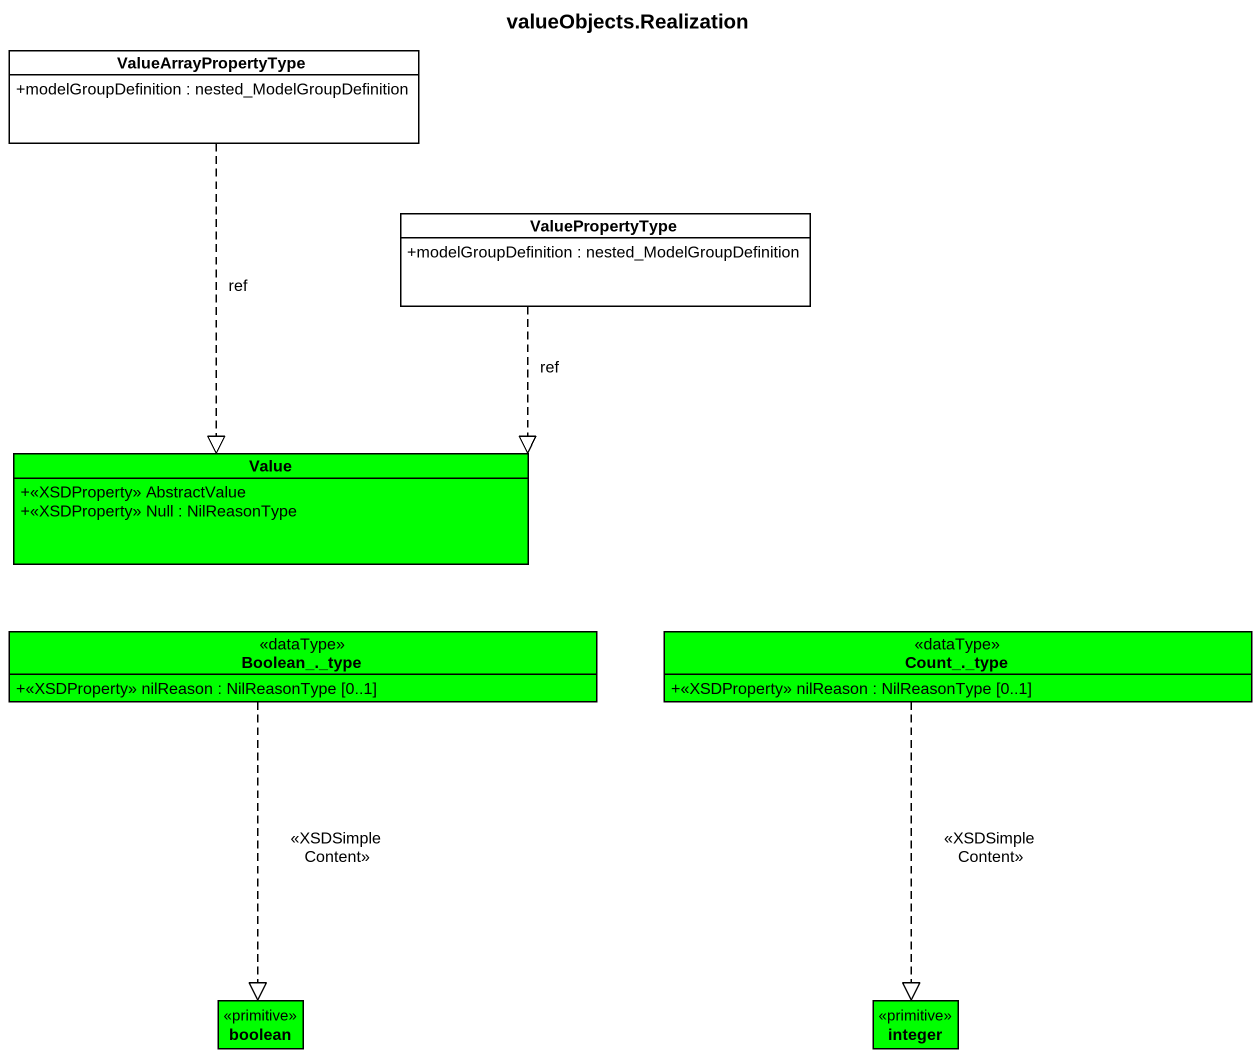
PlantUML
@startuml
title valueObjects.Realization
hide circle
hide empty members
skinparam classAttributeIconSize 0
class ValueArrayPropertyType {
  +modelGroupDefinition : nested_ModelGroupDefinition
}
class ValuePropertyType {
  +modelGroupDefinition : nested_ModelGroupDefinition
}
class Value #00FF00 {
  +<<XSDProperty>> AbstractValue
  +<<XSDProperty>> Null : NilReasonType
}
class "Boolean_._type" as Boolean_type <<dataType>> #00FF00 {
  +<<XSDProperty>> nilReason : NilReasonType [0..1]
}
class "Count_._type" as Count_type <<dataType>> #00FF00 {
  +<<XSDProperty>> nilReason : NilReasonType [0..1]
}
class boolean <<primitive>> #00FF00
class integer <<primitive>> #00FF00
ValueArrayPropertyType ..|> Value : ref
ValuePropertyType ..|> Value : ref
Boolean_type ..|> boolean : <<XSDSimpleContent>>
Count_type ..|> integer : <<XSDSimpleContent>>
@enduml
